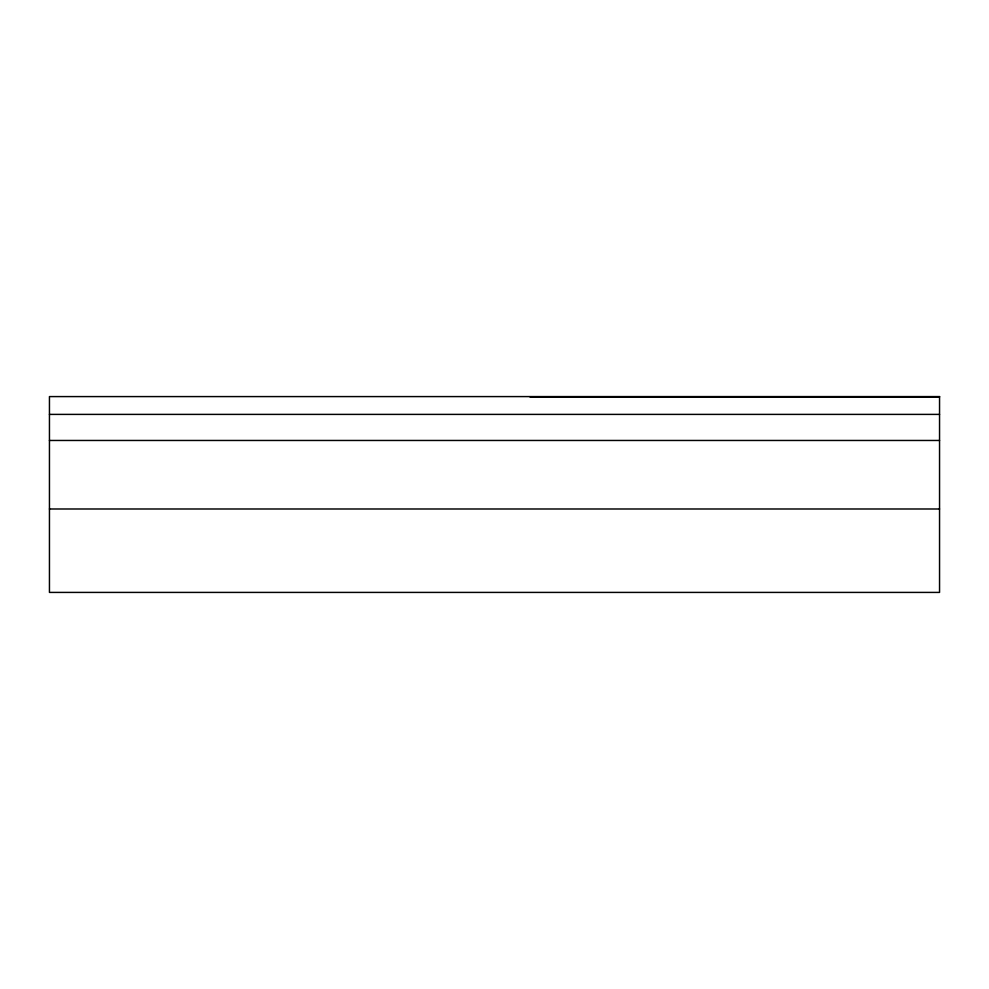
<?xml version="1.0" encoding="UTF-8"?>
<svg xmlns="http://www.w3.org/2000/svg" width="989" height="989" viewBox="0 0 989 989"><rect width="100%" height="100%" fill="white"/><g stroke="black" fill="none" stroke-linecap="round" stroke-linejoin="round"><path stroke-width="1.48" d="M939.55 396.923L530.104 397.108M49.45 414.391L939.55 414.391M49.45 440.464L939.55 440.464M49.45 508.989L939.55 508.989M939.55 396.589L49.45 396.589L49.45 592.411L939.55 592.411L939.55 396.589"/></g></svg>
